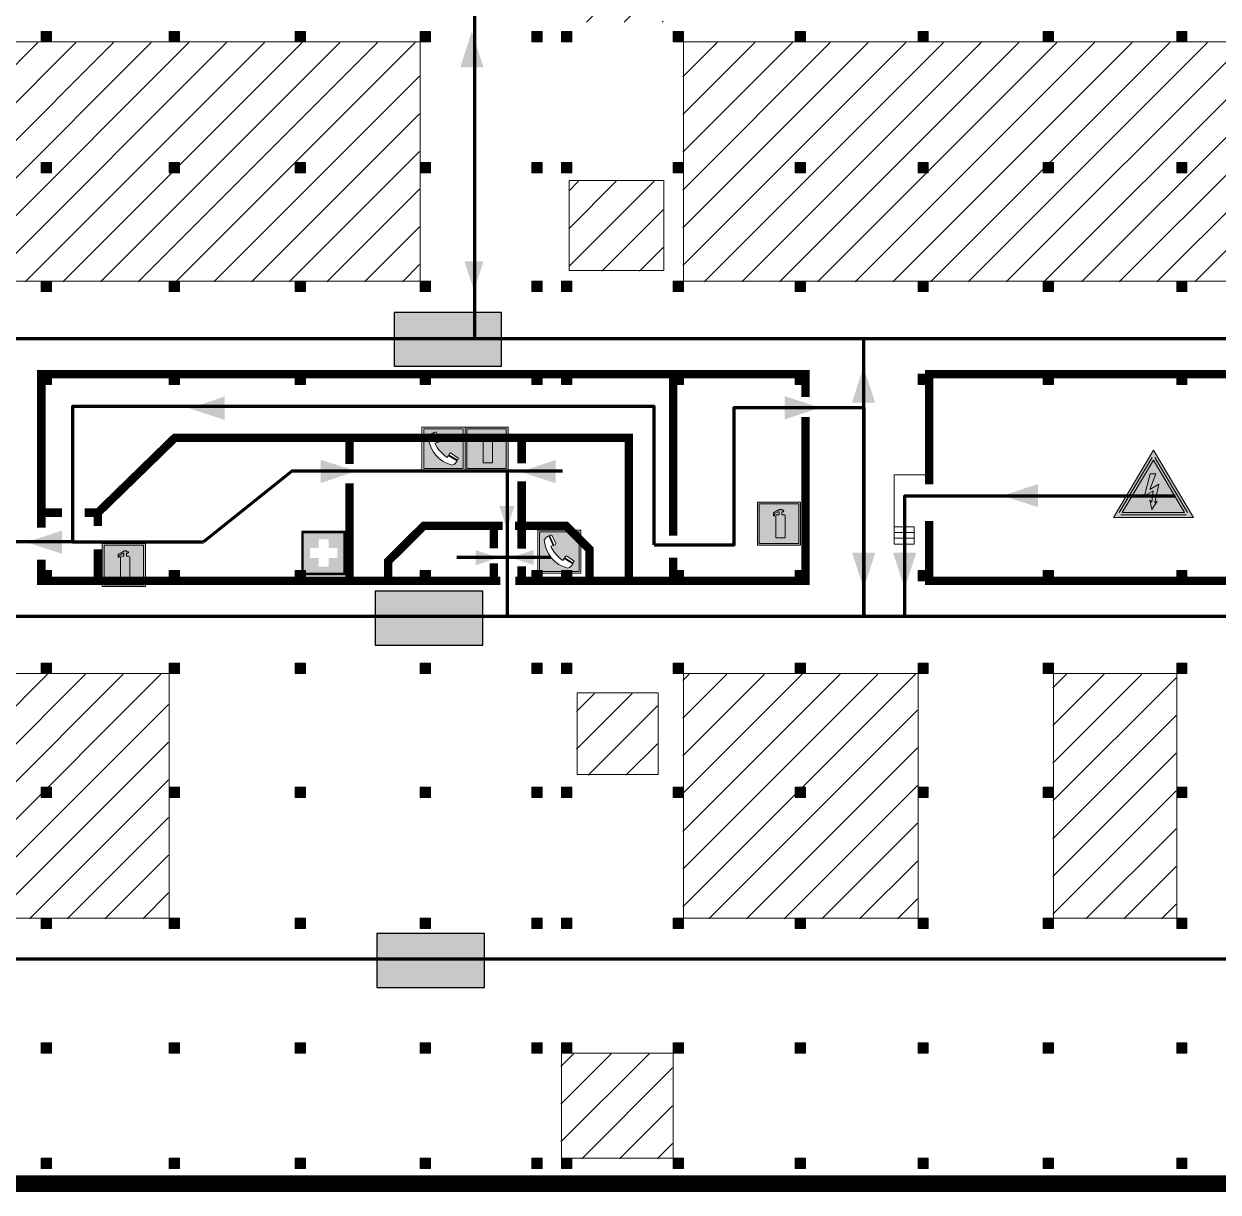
# Model space of a CAD drawing. Header units: millimetres. Extents: x 13810 to 67229, y 12374 to 21950.
# Drawn here: x 28800.6 to 28942.7, y 15068.2 to 15207.2 of the extents above; entities that cross this region are included whole.
import ezdxf

# ---------------------------------------------------------------- set-up
doc = ezdxf.new("R2010")
doc.units = ezdxf.units.MM
doc.layers.add('План_Штампы', color=7, linetype='Continuous')

# ---------------------------------------------------------------- blocks, each defined once
blk = doc.blocks.new('A$C18900ED3')
h = blk.add_hatch(color=126)
h.paths.add_polyline_path([(-0.18, -0.18), (-7.02, -0.18), (-7.02, -7.02), (-0.18, -7.02)])
h.paths.add_polyline_path([(-5.89, -4.46), (-5.89, -2.77), (-4.46, -2.77), (-4.46, -1.31), (-2.77, -1.31), (-2.77, -2.77), (-1.33, -2.77), (-1.33, -4.46), (-2.77, -4.46), (-2.77, -5.89), (-4.46, -5.89), (-4.46, -4.46)], flags=16)
at = {"color": 126}
for p, q in [((-7.2, 0), (-7.2, -7.2)), ((0, 0), (-7.2, 0)), ((0, -7.2), (0, 0)), ((-7.02, -7.02), (-7.02, -0.18)), ((-7.02, -0.18), (-0.18, -0.18)), ((-0.18, -0.18), (-0.18, -7.02)), ((-7.2, -7.2), (0, -7.2)), ((-0.18, -7.02), (-7.02, -7.02))]:
    blk.add_line(p, q, dxfattribs=at)
blk = doc.blocks.new('A$C32E8229D')
at = {"true_color": 0xffffff}
blk.add_hatch(color=7, dxfattribs=at).paths.add_polyline_path([(0, 0), (0, -8), (16, -8), (16, 0)])
h = blk.add_hatch(color=126)
h.paths.add_polyline_path([(0.2, -0.2), (15.8, -0.2), (15.8, -7.8), (0.2, -7.8)])
h.paths.add_polyline_path([(13.49, -2.05), (12.08, -2.05), (11.37, -2.63, 0.162397), (11.29, -2.84), (11.29, -3.63), (10.35, -3.63), (10.35, -4.05), (11.68, -4.05), (11.68, -3.48), (12.26, -4.28), (11.29, -5.1), (11.29, -6.78), (11.85, -6.78), (11.85, -5.44), (12.8, -4.64), (12.8, -5.94), (14.46, -5.94), (14.46, -5.39), (13.45, -5.39), (13.45, -3.97), (12.46, -2.59), (13.15, -2.59), (13.69, -3.34), (14.18, -3)], flags=16)
h.paths.add_polyline_path([(10.74, -1.82, 1), (11.8, -1.82, 1)], flags=16)
h.paths.add_polyline_path([(9.39, -3.59), (5.99, -3.59), (6.56, -3.03), (5.91, -3.03), (5.1, -3.83), (5.91, -4.64), (6.56, -4.64), (5.99, -4.09), (9.39, -4.09)], flags=16)
h.paths.add_polyline_path([(4.29, -1.08), (1.72, -1.08), (1.72, -6.6), (4.29, -6.6)], flags=16)
at = {"color": 126}
blk.add_lwpolyline([(16, -8), (0, -8), (0, 0), (16, 0)], close=True, dxfattribs=at)
blk = doc.blocks.new('A$C456E1F9C')
at = {"lineweight": 5}
h = blk.add_hatch(color=242, dxfattribs=at)
h.paths.add_polyline_path([(0.51, -1.47), (0.51, -13.26), (12.29, -13.26), (12.29, -1.47)])
h.paths.add_polyline_path([(5.42, -4.95, -0.254479), (4.78, -5.4), (3.52, -2.53, -0.209735), (4.23, -2.4)], flags=16)
h.paths.add_polyline_path([(8.53, -8.6), (10.87, -10.17), (10.54, -10.76), (8.03, -9.13, -0.192251)], flags=16)
h.paths.add_polyline_path([(4.61, -5.49, 0.005518), (3.87, -5.72, 0.128647), (7.49, -10.01, 0.00809), (7.83, -9.33), (10.47, -10.97, -0.16736), (8.99, -12.25, -0.327862), (1.95, -3.95, -0.166952), (3.36, -2.62)], flags=16)
at = {"color": 242, "lineweight": 5}
for p, q in [((0, -13.77), (0, -0.97)), ((12.8, -0.97), (0, -0.97)), ((4.61, -5.49), (3.36, -2.62)), ((3.52, -2.53), (4.78, -5.4)), ((4.23, -2.4), (5.42, -4.95)), ((12.8, -13.77), (12.8, -0.97)), ((7.83, -9.33), (10.47, -10.97)), ((8.03, -9.13), (10.54, -10.76)), ((10.81, -10.12), (8.53, -8.6)), ((10.54, -10.76), (10.8, -10.3)), ((10.8, -10.3), (10.81, -10.12)), ((0, -13.77), (12.8, -13.77))]:
    blk.add_line(p, q, dxfattribs=at)
blk.add_lwpolyline([(0.51, -1.47), (12.29, -1.47), (12.29, -13.26), (0.51, -13.26)], close=True, dxfattribs=at)
for centre, radius, start, end in [((4.59, -5.34), 2.99, 114.2845, 152.1974), ((4.02, -3.27), 0.891, 76.3284, 123.7092), ((11.12, -3.31), 9.19, 183.9915, 256.6009), ((14.98, -39.1), 35.17, 107.1487, 108.4135), ((13.86, -0.94), 11.08, 205.5536, 234.8762), ((4.68, -4.59), 0.824, 276.9621, 334.0723), ((-13.31, 0.8), 23.44, 332.5487, 334.4027), ((8.94, -9.5), 0.989, 114.4092, 157.9388), ((7.87, -9.46), 3, 291.9291, 329.9329)]:
    blk.add_arc(centre, radius, start, end, dxfattribs=at)
blk = doc.blocks.new('A$C3AD82952')
at = {"true_color": 0xf5f5ff}
h = blk.add_hatch(color=7, dxfattribs=at)
h.dxf.hatch_style = 1
h.paths.add_polyline_path([(8.21, 8.73, 0.414214), (7.89, 9.05), (7.22, 9.05), (7.22, 9.92), (7.59, 9.92, 1), (7.57, 10.36), (7.22, 10.36), (7.22, 10.6), (6.43, 10.6), (6.43, 10.36), (6.01, 10.36), (4.74, 9.59), (4.74, 8.69), (4.98, 8.73), (4.98, 9.26), (6.12, 9.91), (6.43, 9.91), (6.43, 9.05), (5.76, 9.05, 0.414214), (5.44, 8.73), (5.44, 2.2), (8.21, 2.2)], flags=0)
h.paths.add_polyline_path([(12.8, 12.8), (0, 12.8), (0, 0), (12.8, 0)])
h.paths.add_polyline_path([(0.51, 12.29), (12.29, 12.29), (12.29, 0.51), (0.51, 0.51)], flags=16)
h.paths.add_polyline_path([(4.74, 9.59), (6.01, 10.36), (6.43, 10.36), (6.43, 10.6), (7.22, 10.6), (7.22, 10.36), (7.59, 10.36, -0.94586), (7.59, 9.92), (7.22, 9.92), (7.22, 9.05), (7.89, 9.05, -0.414214), (8.21, 8.73), (8.21, 2.2), (5.44, 2.2), (5.44, 8.73, -0.414214), (5.76, 9.05), (6.43, 9.05), (6.43, 9.91), (6.12, 9.91), (4.98, 9.26), (4.98, 8.73), (4.74, 8.69)], flags=0)
h = blk.add_hatch(color=242)
h.dxf.hatch_style = 1
h.paths.add_polyline_path([(12.29, 12.29), (0.51, 12.29), (0.51, 0.51), (12.29, 0.51)])
h.paths.add_polyline_path([(4.74, 8.69), (4.74, 9.59), (6.01, 10.36), (6.43, 10.36), (6.43, 10.6), (7.22, 10.6), (7.22, 10.36), (7.59, 10.36, -0.94586), (7.59, 9.92), (7.22, 9.92), (7.22, 9.05), (7.89, 9.05, -0.414214), (8.21, 8.73), (8.21, 2.2), (5.44, 2.2), (5.44, 8.73, -0.414214), (5.76, 9.05), (6.43, 9.05), (6.43, 9.91), (6.12, 9.91), (4.98, 9.26), (4.98, 8.73)], flags=16)
h = blk.add_hatch(color=7, dxfattribs=at)
h.dxf.hatch_style = 1
h.paths.add_polyline_path([(8.21, 8.73, 0.414214), (7.89, 9.05), (7.22, 9.05), (7.22, 9.92), (7.59, 9.92, 1), (7.57, 10.36), (7.22, 10.36), (7.22, 10.6), (6.43, 10.6), (6.43, 10.36), (6.01, 10.36), (4.74, 9.59), (4.74, 8.69), (4.98, 8.73), (4.98, 9.26), (6.12, 9.91), (6.43, 9.91), (6.43, 9.05), (5.76, 9.05, 0.414214), (5.44, 8.73), (5.44, 2.2), (8.21, 2.2)])
at = {"color": 242, "lineweight": 5}
for p, q in [((0, 0), (0, 12.8)), ((0, 12.8), (12.8, 12.8)), ((12.8, 0), (12.8, 12.8)), ((6.01, 10.36), (4.74, 9.59)), ((4.74, 9.59), (4.74, 8.69)), ((4.74, 8.69), (4.98, 8.73)), ((4.98, 9.26), (6.12, 9.91)), ((4.98, 8.73), (4.98, 9.26)), ((5.44, 2.2), (5.44, 8.73)), ((5.76, 9.05), (6.43, 9.05)), ((6.01, 10.36), (6.43, 10.36)), ((6.12, 9.91), (6.43, 9.91)), ((7.22, 10.6), (6.43, 10.6)), ((6.43, 10.6), (6.43, 10.36)), ((6.43, 9.91), (6.43, 9.05)), ((7.22, 10.36), (7.22, 10.6)), ((7.59, 10.36), (7.22, 10.36)), ((7.22, 9.05), (7.22, 9.92)), ((7.59, 9.92), (7.22, 9.92)), ((7.89, 9.05), (7.22, 9.05)), ((8.21, 2.2), (8.21, 8.73)), ((0, 0), (12.8, 0)), ((5.44, 2.2), (8.21, 2.2))]:
    blk.add_line(p, q, dxfattribs=at)
blk.add_lwpolyline([(0.51, 12.29), (12.29, 12.29), (12.29, 0.51), (0.51, 0.51)], close=True, dxfattribs=at)
for centre, radius, start, end in [((5.76, 8.73), 0.32, 90, 180), ((7.58, 10.14), 0.223, 273.1875, 86.8125), ((7.89, 8.73), 0.32, 0, 90)]:
    blk.add_arc(centre, radius, start, end, dxfattribs=at)
blk = doc.blocks.new('A$C3E6D3DDE')
at = {"lineweight": 5}
h = blk.add_hatch(color=40, dxfattribs=at)
h.paths.add_polyline_path([(24.1, 1.45), (16.46, -11.35), (31.74, -11.35)])
h.paths.add_polyline_path([(24.09, -0.46), (30.03, -10.41), (18.14, -10.41)], flags=16)
h.paths.add_polyline_path([(24.54, -3.08), (23.41, -6.02), (25.13, -5.01), (24.33, -8.5), (24.82, -8.27), (23.79, -9.86), (23.4, -8.04), (23.8, -8.43), (24.04, -6.29), (22.39, -7.25), (23.44, -3.08)], flags=0)
h = blk.add_hatch(color=256, dxfattribs=at)
h.paths.add_polyline_path([(24.37, 0.03, 0.567511), (23.82, 0.03), (17.59, -10.4, 0.582454), (17.86, -10.88), (30.32, -10.88, 0.582149), (30.6, -10.4)])
h.paths.add_polyline_path([(24.09, -0.46), (18.14, -10.41), (30.03, -10.41)], flags=16)
h.paths.add_polyline_path([(24.54, -3.08), (23.41, -6.02), (25.13, -5.01), (24.33, -8.5), (24.82, -8.27), (23.79, -9.86), (23.4, -8.04), (23.8, -8.43), (24.04, -6.29), (22.39, -7.25), (23.44, -3.08)], flags=0)
h = blk.add_hatch(color=40, dxfattribs=at)
h.paths.add_polyline_path([(24.09, -0.46), (18.14, -10.41), (30.03, -10.41)])
h.paths.add_polyline_path([(24.82, -8.27), (23.79, -9.86), (23.4, -8.04), (23.8, -8.43), (24.04, -6.29), (22.39, -7.25), (23.44, -3.08), (24.54, -3.08), (23.41, -6.02), (25.13, -5.01), (24.33, -8.5)], flags=16)
at = {"color": 40, "lineweight": 5}
for p, q in [((16.46, -11.35), (24.1, 1.45)), ((24.1, 1.45), (31.74, -11.35))]:
    blk.add_line(p, q, dxfattribs=at)
at = {"lineweight": 5}
for p, q in [((17.59, -10.4), (23.82, 0.03)), ((24.37, 0.03), (30.6, -10.4)), ((18.14, -10.41), (24.09, -0.46)), ((24.09, -0.46), (30.03, -10.41)), ((23.44, -3.08), (22.39, -7.25)), ((23.41, -6.02), (24.54, -3.08)), ((24.54, -3.08), (23.44, -3.08)), ((22.39, -7.25), (24.04, -6.29)), ((25.13, -5.01), (23.41, -6.02)), ((24.04, -6.29), (23.8, -8.43)), ((24.33, -8.5), (25.13, -5.01)), ((23.8, -8.43), (23.4, -8.04)), ((23.4, -8.04), (23.79, -9.86)), ((23.79, -9.86), (24.82, -8.27)), ((24.82, -8.27), (24.33, -8.5)), ((17.86, -10.88), (30.32, -10.88)), ((18.14, -10.41), (30.03, -10.41))]:
    blk.add_line(p, q, dxfattribs=at)
at = {"color": 50, "lineweight": 5}
blk.add_line((31.74, -11.35), (16.46, -11.35), dxfattribs=at)

msp = doc.modelspace()

# ---------------------------------------------------------------- hatches: boundary and pattern name
at = {"lineweight": 0}
h = msp.add_hatch(dxfattribs=at)
h.set_pattern_fill('ANSI31', color=256, angle=180)
h.set_pattern_definition([(225, (46256.7912, 21946.0448), (2.24506403, -2.24506403), [])])
h.paths.add_polyline_path([(29030.82, 15124.14), (29040.66, 15124.14), (29040.66, 15134.09), (29030.82, 15134.09)])
h.paths.add_polyline_path([(28953.71, 15100.7), (28967.31, 15100.7), (28967.31, 15129.8), (28953.71, 15129.8)])
h.paths.add_polyline_path([(28923.06, 15100.7), (28937.72, 15100.7), (28937.72, 15129.8), (28923.06, 15129.8)])
h.paths.add_polyline_path([(28879.03, 15100.7), (28906.93, 15100.7), (28906.93, 15129.8), (28879.03, 15129.8)])
h.paths.add_polyline_path([(28866.35, 15117.8), (28876, 15117.8), (28876, 15127.51), (28866.35, 15127.51)])
h.paths.add_polyline_path([(28864.52, 15072.13), (28877.81, 15072.13), (28877.81, 15084.62), (28864.52, 15084.62)])
h.paths.add_polyline_path([(28744.69, 15100.7), (28817.82, 15100.7), (28817.82, 15129.8), (28744.69, 15129.8)])
h.paths.add_polyline_path([(28594.26, 15100.7), (28713.12, 15100.7), (28713.12, 15129.8), (28594.26, 15129.8)])
h.paths.add_polyline_path([(28624.82, 15176.5), (28713.12, 15176.5), (28713.12, 15204.98), (28624.82, 15204.98)])
h.paths.add_polyline_path([(28759.24, 15176.5), (28847.7, 15176.5), (28847.7, 15204.98), (28759.24, 15204.98)])
h.paths.add_polyline_path([(28865.44, 15177.79), (28876.69, 15177.79), (28876.69, 15188.49), (28865.44, 15188.49)])
h.paths.add_polyline_path([(28865.44, 15207.4), (28876.69, 15207.4), (28876.69, 15218.1), (28865.44, 15218.1)])
h.paths.add_polyline_path([(28879.03, 15176.5), (29027.02, 15176.5), (29027.02, 15204.98), (28879.03, 15204.98)])
h = msp.add_hatch(color=256, dxfattribs=at)
h.dxf.hatch_style = 1
h.paths.add_polyline_path([(28802.68, 15206.29), (28802.68, 15205.06), (28803.9, 15205.06), (28803.9, 15206.29)])
h = msp.add_hatch(color=256, dxfattribs=at)
h.dxf.hatch_style = 1
h.paths.add_polyline_path([(28817.89, 15206.29), (28817.89, 15205.06), (28819.11, 15205.06), (28819.11, 15206.29)])
h = msp.add_hatch(color=256, dxfattribs=at)
h.dxf.hatch_style = 1
h.paths.add_polyline_path([(28832.89, 15206.29), (28832.89, 15205.06), (28834.11, 15205.06), (28834.11, 15206.29)])
h = msp.add_hatch(color=256, dxfattribs=at)
h.dxf.hatch_style = 1
h.paths.add_polyline_path([(28847.77, 15206.29), (28847.77, 15205.06), (28848.99, 15205.06), (28848.99, 15206.29)])
h = msp.add_hatch(color=256, dxfattribs=at)
h.dxf.hatch_style = 1
h.paths.add_polyline_path([(28861.07, 15206.29), (28861.07, 15205.06), (28862.29, 15205.06), (28862.29, 15206.29)])
h = msp.add_hatch(color=256, dxfattribs=at)
h.dxf.hatch_style = 1
h.paths.add_polyline_path([(28864.59, 15206.29), (28864.59, 15205.06), (28865.81, 15205.06), (28865.81, 15206.29)])
h = msp.add_hatch(color=256, dxfattribs=at)
h.dxf.hatch_style = 1
h.paths.add_polyline_path([(28877.88, 15206.29), (28877.88, 15205.06), (28879.1, 15205.06), (28879.1, 15206.29)])
h = msp.add_hatch(color=256, dxfattribs=at)
h.dxf.hatch_style = 1
h.paths.add_polyline_path([(28892.4, 15206.29), (28892.4, 15205.06), (28893.62, 15205.06), (28893.62, 15206.29)])
h = msp.add_hatch(color=256, dxfattribs=at)
h.dxf.hatch_style = 1
h.paths.add_polyline_path([(28907.01, 15206.29), (28907.01, 15205.06), (28908.23, 15205.06), (28908.23, 15206.29)])
h = msp.add_hatch(color=256, dxfattribs=at)
h.dxf.hatch_style = 1
h.paths.add_polyline_path([(28921.91, 15206.29), (28921.91, 15205.06), (28923.14, 15205.06), (28923.14, 15206.29)])
h = msp.add_hatch(color=256, dxfattribs=at)
h.dxf.hatch_style = 1
h.paths.add_polyline_path([(28937.79, 15206.29), (28937.79, 15205.06), (28939.01, 15205.06), (28939.01, 15206.29)])
h = msp.add_hatch(color=256, dxfattribs=at)
h.dxf.hatch_style = 1
h.paths.add_polyline_path([(28802.68, 15190.71), (28802.68, 15189.48), (28803.9, 15189.48), (28803.9, 15190.71)])
h = msp.add_hatch(color=256, dxfattribs=at)
h.dxf.hatch_style = 1
h.paths.add_polyline_path([(28817.89, 15190.71), (28817.89, 15189.48), (28819.11, 15189.48), (28819.11, 15190.71)])
h = msp.add_hatch(color=256, dxfattribs=at)
h.dxf.hatch_style = 1
h.paths.add_polyline_path([(28832.89, 15190.71), (28832.89, 15189.48), (28834.11, 15189.48), (28834.11, 15190.71)])
h = msp.add_hatch(color=256, dxfattribs=at)
h.dxf.hatch_style = 1
h.paths.add_polyline_path([(28847.77, 15190.71), (28847.77, 15189.48), (28848.99, 15189.48), (28848.99, 15190.71)])
h = msp.add_hatch(color=256, dxfattribs=at)
h.dxf.hatch_style = 1
h.paths.add_polyline_path([(28861.07, 15190.71), (28861.07, 15189.48), (28862.29, 15189.48), (28862.29, 15190.71)])
h = msp.add_hatch(color=256, dxfattribs=at)
h.dxf.hatch_style = 1
h.paths.add_polyline_path([(28864.59, 15190.71), (28864.59, 15189.48), (28865.81, 15189.48), (28865.81, 15190.71)])
h = msp.add_hatch(color=256, dxfattribs=at)
h.dxf.hatch_style = 1
h.paths.add_polyline_path([(28877.88, 15190.71), (28877.88, 15189.48), (28879.1, 15189.48), (28879.1, 15190.71)])
h = msp.add_hatch(color=256, dxfattribs=at)
h.dxf.hatch_style = 1
h.paths.add_polyline_path([(28892.4, 15190.71), (28892.4, 15189.48), (28893.62, 15189.48), (28893.62, 15190.71)])
h = msp.add_hatch(color=256, dxfattribs=at)
h.dxf.hatch_style = 1
h.paths.add_polyline_path([(28907.01, 15190.71), (28907.01, 15189.48), (28908.23, 15189.48), (28908.23, 15190.71)])
h = msp.add_hatch(color=256, dxfattribs=at)
h.dxf.hatch_style = 1
h.paths.add_polyline_path([(28921.91, 15190.71), (28921.91, 15189.48), (28923.14, 15189.48), (28923.14, 15190.71)])
h = msp.add_hatch(color=256, dxfattribs=at)
h.dxf.hatch_style = 1
h.paths.add_polyline_path([(28937.79, 15190.71), (28937.79, 15189.48), (28939.01, 15189.48), (28939.01, 15190.71)])
h = msp.add_hatch(color=256, dxfattribs=at)
h.dxf.hatch_style = 1
h.paths.add_polyline_path([(28802.68, 15176.58), (28802.68, 15175.35), (28803.9, 15175.35), (28803.9, 15176.58)])
h = msp.add_hatch(color=256, dxfattribs=at)
h.dxf.hatch_style = 1
h.paths.add_polyline_path([(28817.89, 15176.58), (28817.89, 15175.35), (28819.11, 15175.35), (28819.11, 15176.58)])
h = msp.add_hatch(color=256, dxfattribs=at)
h.dxf.hatch_style = 1
h.paths.add_polyline_path([(28832.89, 15176.58), (28832.89, 15175.35), (28834.11, 15175.35), (28834.11, 15176.58)])
h = msp.add_hatch(color=256, dxfattribs=at)
h.dxf.hatch_style = 1
h.paths.add_polyline_path([(28847.77, 15176.58), (28847.77, 15175.35), (28848.99, 15175.35), (28848.99, 15176.58)])
h = msp.add_hatch(color=256, dxfattribs=at)
h.dxf.hatch_style = 1
h.paths.add_polyline_path([(28861.07, 15176.58), (28861.07, 15175.35), (28862.29, 15175.35), (28862.29, 15176.58)])
h = msp.add_hatch(color=256, dxfattribs=at)
h.dxf.hatch_style = 1
h.paths.add_polyline_path([(28864.59, 15176.58), (28864.59, 15175.35), (28865.81, 15175.35), (28865.81, 15176.58)])
h = msp.add_hatch(color=256, dxfattribs=at)
h.dxf.hatch_style = 1
h.paths.add_polyline_path([(28877.88, 15176.58), (28877.88, 15175.35), (28879.1, 15175.35), (28879.1, 15176.58)])
h = msp.add_hatch(color=256, dxfattribs=at)
h.dxf.hatch_style = 1
h.paths.add_polyline_path([(28892.4, 15176.58), (28892.4, 15175.35), (28893.62, 15175.35), (28893.62, 15176.58)])
h = msp.add_hatch(color=256, dxfattribs=at)
h.dxf.hatch_style = 1
h.paths.add_polyline_path([(28907.01, 15176.58), (28907.01, 15175.35), (28908.23, 15175.35), (28908.23, 15176.58)])
h = msp.add_hatch(color=256, dxfattribs=at)
h.dxf.hatch_style = 1
h.paths.add_polyline_path([(28921.91, 15176.58), (28921.91, 15175.35), (28923.14, 15175.35), (28923.14, 15176.58)])
h = msp.add_hatch(color=256, dxfattribs=at)
h.dxf.hatch_style = 1
h.paths.add_polyline_path([(28937.79, 15176.58), (28937.79, 15175.35), (28939.01, 15175.35), (28939.01, 15176.58)])
h = msp.add_hatch(color=256, dxfattribs=at)
h.dxf.hatch_style = 1
h.paths.add_polyline_path([(28802.68, 15165.51), (28802.68, 15164.28), (28803.9, 15164.28), (28803.9, 15165.51)])
h = msp.add_hatch(color=256, dxfattribs=at)
h.dxf.hatch_style = 1
h.paths.add_polyline_path([(28817.89, 15165.51), (28817.89, 15164.28), (28819.11, 15164.28), (28819.11, 15165.51)])
h = msp.add_hatch(color=256, dxfattribs=at)
h.dxf.hatch_style = 1
h.paths.add_polyline_path([(28832.89, 15165.51), (28832.89, 15164.28), (28834.11, 15164.28), (28834.11, 15165.51)])
h = msp.add_hatch(color=256, dxfattribs=at)
h.dxf.hatch_style = 1
h.paths.add_polyline_path([(28847.77, 15165.51), (28847.77, 15164.28), (28848.99, 15164.28), (28848.99, 15165.51)])
h = msp.add_hatch(color=256, dxfattribs=at)
h.dxf.hatch_style = 1
h.paths.add_polyline_path([(28861.07, 15165.51), (28861.07, 15164.28), (28862.29, 15164.28), (28862.29, 15165.51)])
h = msp.add_hatch(color=256, dxfattribs=at)
h.dxf.hatch_style = 1
h.paths.add_polyline_path([(28864.59, 15165.51), (28864.59, 15164.28), (28865.81, 15164.28), (28865.81, 15165.51)])
h = msp.add_hatch(color=256, dxfattribs=at)
h.dxf.hatch_style = 1
h.paths.add_polyline_path([(28877.88, 15165.51), (28877.88, 15164.28), (28879.1, 15164.28), (28879.1, 15165.51)])
h = msp.add_hatch(color=256, dxfattribs=at)
h.dxf.hatch_style = 1
h.paths.add_polyline_path([(28892.4, 15165.51), (28892.4, 15164.28), (28893.62, 15164.28), (28893.62, 15165.51)])
h = msp.add_hatch(color=256, dxfattribs=at)
h.dxf.hatch_style = 1
h.paths.add_polyline_path([(28907.01, 15165.51), (28907.01, 15164.28), (28908.23, 15164.28), (28908.23, 15165.51)])
h = msp.add_hatch(color=256, dxfattribs=at)
h.dxf.hatch_style = 1
h.paths.add_polyline_path([(28921.91, 15165.51), (28921.91, 15164.28), (28923.14, 15164.28), (28923.14, 15165.51)])
h = msp.add_hatch(color=256, dxfattribs=at)
h.dxf.hatch_style = 1
h.paths.add_polyline_path([(28937.79, 15165.51), (28937.79, 15164.28), (28939.01, 15164.28), (28939.01, 15165.51)])
h = msp.add_hatch(color=256, dxfattribs=at)
h.dxf.hatch_style = 1
h.paths.add_polyline_path([(28802.68, 15142.15), (28802.68, 15140.91), (28803.9, 15140.91), (28803.9, 15142.15)])
h = msp.add_hatch(color=256, dxfattribs=at)
h.dxf.hatch_style = 1
h.paths.add_polyline_path([(28817.89, 15142.15), (28817.89, 15140.91), (28819.11, 15140.91), (28819.11, 15142.15)])
h = msp.add_hatch(color=256, dxfattribs=at)
h.dxf.hatch_style = 1
h.paths.add_polyline_path([(28832.89, 15142.15), (28832.89, 15140.91), (28834.11, 15140.91), (28834.11, 15142.15)])
h = msp.add_hatch(color=256, dxfattribs=at)
h.dxf.hatch_style = 1
h.paths.add_polyline_path([(28847.77, 15142.15), (28847.77, 15140.91), (28848.99, 15140.91), (28848.99, 15142.15)])
h = msp.add_hatch(color=256, dxfattribs=at)
h.dxf.hatch_style = 1
h.paths.add_polyline_path([(28861.07, 15142.15), (28861.07, 15140.91), (28862.29, 15140.91), (28862.29, 15142.15)])
h = msp.add_hatch(color=256, dxfattribs=at)
h.dxf.hatch_style = 1
h.paths.add_polyline_path([(28864.59, 15142.15), (28864.59, 15140.91), (28865.81, 15140.91), (28865.81, 15142.15)])
h = msp.add_hatch(color=256, dxfattribs=at)
h.dxf.hatch_style = 1
h.paths.add_polyline_path([(28877.88, 15142.15), (28877.88, 15140.91), (28879.1, 15140.91), (28879.1, 15142.15)])
h = msp.add_hatch(color=256, dxfattribs=at)
h.dxf.hatch_style = 1
h.paths.add_polyline_path([(28892.4, 15142.15), (28892.4, 15140.91), (28893.62, 15140.91), (28893.62, 15142.15)])
h = msp.add_hatch(color=256, dxfattribs=at)
h.dxf.hatch_style = 1
h.paths.add_polyline_path([(28907.01, 15142.15), (28907.01, 15140.91), (28908.23, 15140.91), (28908.23, 15142.15)])
h = msp.add_hatch(color=256, dxfattribs=at)
h.dxf.hatch_style = 1
h.paths.add_polyline_path([(28921.91, 15142.15), (28921.91, 15140.91), (28923.14, 15140.91), (28923.14, 15142.15)])
h = msp.add_hatch(color=256, dxfattribs=at)
h.dxf.hatch_style = 1
h.paths.add_polyline_path([(28937.79, 15142.15), (28937.79, 15140.91), (28939.01, 15140.91), (28939.01, 15142.15)])
h = msp.add_hatch(color=256, dxfattribs=at)
h.dxf.hatch_style = 1
h.paths.add_polyline_path([(28802.68, 15131.11), (28802.68, 15129.88), (28803.9, 15129.88), (28803.9, 15131.11)])
h = msp.add_hatch(color=256, dxfattribs=at)
h.dxf.hatch_style = 1
h.paths.add_polyline_path([(28817.89, 15131.11), (28817.89, 15129.88), (28819.11, 15129.88), (28819.11, 15131.11)])
h = msp.add_hatch(color=256, dxfattribs=at)
h.dxf.hatch_style = 1
h.paths.add_polyline_path([(28832.89, 15131.11), (28832.89, 15129.88), (28834.11, 15129.88), (28834.11, 15131.11)])
h = msp.add_hatch(color=256, dxfattribs=at)
h.dxf.hatch_style = 1
h.paths.add_polyline_path([(28847.77, 15131.11), (28847.77, 15129.88), (28848.99, 15129.88), (28848.99, 15131.11)])
h = msp.add_hatch(color=256, dxfattribs=at)
h.dxf.hatch_style = 1
h.paths.add_polyline_path([(28861.07, 15131.11), (28861.07, 15129.88), (28862.29, 15129.88), (28862.29, 15131.11)])
h = msp.add_hatch(color=256, dxfattribs=at)
h.dxf.hatch_style = 1
h.paths.add_polyline_path([(28864.59, 15131.11), (28864.59, 15129.88), (28865.81, 15129.88), (28865.81, 15131.11)])
h = msp.add_hatch(color=256, dxfattribs=at)
h.dxf.hatch_style = 1
h.paths.add_polyline_path([(28877.88, 15131.11), (28877.88, 15129.88), (28879.1, 15129.88), (28879.1, 15131.11)])
h = msp.add_hatch(color=256, dxfattribs=at)
h.dxf.hatch_style = 1
h.paths.add_polyline_path([(28892.4, 15131.11), (28892.4, 15129.88), (28893.62, 15129.88), (28893.62, 15131.11)])
h = msp.add_hatch(color=256, dxfattribs=at)
h.dxf.hatch_style = 1
h.paths.add_polyline_path([(28907.01, 15131.11), (28907.01, 15129.88), (28908.23, 15129.88), (28908.23, 15131.11)])
h = msp.add_hatch(color=256, dxfattribs=at)
h.dxf.hatch_style = 1
h.paths.add_polyline_path([(28921.91, 15131.11), (28921.91, 15129.88), (28923.14, 15129.88), (28923.14, 15131.11)])
h = msp.add_hatch(color=256, dxfattribs=at)
h.dxf.hatch_style = 1
h.paths.add_polyline_path([(28937.79, 15131.11), (28937.79, 15129.88), (28939.01, 15129.88), (28939.01, 15131.11)])
h = msp.add_hatch(color=256, dxfattribs=at)
h.dxf.hatch_style = 1
h.paths.add_polyline_path([(28802.68, 15116.36), (28802.68, 15115.13), (28803.9, 15115.13), (28803.9, 15116.36)])
h = msp.add_hatch(color=256, dxfattribs=at)
h.dxf.hatch_style = 1
h.paths.add_polyline_path([(28817.89, 15116.36), (28817.89, 15115.13), (28819.11, 15115.13), (28819.11, 15116.36)])
h = msp.add_hatch(color=256, dxfattribs=at)
h.dxf.hatch_style = 1
h.paths.add_polyline_path([(28832.89, 15116.36), (28832.89, 15115.13), (28834.11, 15115.13), (28834.11, 15116.36)])
h = msp.add_hatch(color=256, dxfattribs=at)
h.dxf.hatch_style = 1
h.paths.add_polyline_path([(28847.77, 15116.36), (28847.77, 15115.13), (28848.99, 15115.13), (28848.99, 15116.36)])
h = msp.add_hatch(color=256, dxfattribs=at)
h.dxf.hatch_style = 1
h.paths.add_polyline_path([(28861.07, 15116.36), (28861.07, 15115.13), (28862.29, 15115.13), (28862.29, 15116.36)])
h = msp.add_hatch(color=256, dxfattribs=at)
h.dxf.hatch_style = 1
h.paths.add_polyline_path([(28864.59, 15116.36), (28864.59, 15115.13), (28865.81, 15115.13), (28865.81, 15116.36)])
h = msp.add_hatch(color=256, dxfattribs=at)
h.dxf.hatch_style = 1
h.paths.add_polyline_path([(28877.88, 15116.36), (28877.88, 15115.13), (28879.1, 15115.13), (28879.1, 15116.36)])
h = msp.add_hatch(color=256, dxfattribs=at)
h.dxf.hatch_style = 1
h.paths.add_polyline_path([(28892.4, 15116.36), (28892.4, 15115.13), (28893.62, 15115.13), (28893.62, 15116.36)])
h = msp.add_hatch(color=256, dxfattribs=at)
h.dxf.hatch_style = 1
h.paths.add_polyline_path([(28907.01, 15116.36), (28907.01, 15115.13), (28908.23, 15115.13), (28908.23, 15116.36)])
h = msp.add_hatch(color=256, dxfattribs=at)
h.dxf.hatch_style = 1
h.paths.add_polyline_path([(28921.91, 15116.36), (28921.91, 15115.13), (28923.14, 15115.13), (28923.14, 15116.36)])
h = msp.add_hatch(color=256, dxfattribs=at)
h.dxf.hatch_style = 1
h.paths.add_polyline_path([(28937.79, 15116.36), (28937.79, 15115.13), (28939.01, 15115.13), (28939.01, 15116.36)])
h = msp.add_hatch(color=256, dxfattribs=at)
h.dxf.hatch_style = 1
h.paths.add_polyline_path([(28802.68, 15100.78), (28802.68, 15099.55), (28803.9, 15099.55), (28803.9, 15100.78)])
h = msp.add_hatch(color=256, dxfattribs=at)
h.dxf.hatch_style = 1
h.paths.add_polyline_path([(28817.89, 15100.78), (28817.89, 15099.55), (28819.11, 15099.55), (28819.11, 15100.78)])
h = msp.add_hatch(color=256, dxfattribs=at)
h.dxf.hatch_style = 1
h.paths.add_polyline_path([(28832.89, 15100.78), (28832.89, 15099.55), (28834.11, 15099.55), (28834.11, 15100.78)])
h = msp.add_hatch(color=256, dxfattribs=at)
h.dxf.hatch_style = 1
h.paths.add_polyline_path([(28847.77, 15100.78), (28847.77, 15099.55), (28848.99, 15099.55), (28848.99, 15100.78)])
h = msp.add_hatch(color=256, dxfattribs=at)
h.dxf.hatch_style = 1
h.paths.add_polyline_path([(28861.07, 15100.78), (28861.07, 15099.55), (28862.29, 15099.55), (28862.29, 15100.78)])
h = msp.add_hatch(color=256, dxfattribs=at)
h.dxf.hatch_style = 1
h.paths.add_polyline_path([(28864.59, 15100.78), (28864.59, 15099.55), (28865.81, 15099.55), (28865.81, 15100.78)])
h = msp.add_hatch(color=256, dxfattribs=at)
h.dxf.hatch_style = 1
h.paths.add_polyline_path([(28877.88, 15100.78), (28877.88, 15099.55), (28879.1, 15099.55), (28879.1, 15100.78)])
h = msp.add_hatch(color=256, dxfattribs=at)
h.dxf.hatch_style = 1
h.paths.add_polyline_path([(28892.4, 15100.78), (28892.4, 15099.55), (28893.62, 15099.55), (28893.62, 15100.78)])
h = msp.add_hatch(color=256, dxfattribs=at)
h.dxf.hatch_style = 1
h.paths.add_polyline_path([(28907.01, 15100.78), (28907.01, 15099.55), (28908.23, 15099.55), (28908.23, 15100.78)])
h = msp.add_hatch(color=256, dxfattribs=at)
h.dxf.hatch_style = 1
h.paths.add_polyline_path([(28921.91, 15100.78), (28921.91, 15099.55), (28923.14, 15099.55), (28923.14, 15100.78)])
h = msp.add_hatch(color=256, dxfattribs=at)
h.dxf.hatch_style = 1
h.paths.add_polyline_path([(28937.79, 15100.78), (28937.79, 15099.55), (28939.01, 15099.55), (28939.01, 15100.78)])
h = msp.add_hatch(color=256, dxfattribs=at)
h.dxf.hatch_style = 1
h.paths.add_polyline_path([(28802.68, 15085.93), (28802.68, 15084.7), (28803.9, 15084.7), (28803.9, 15085.93)])
h = msp.add_hatch(color=256, dxfattribs=at)
h.dxf.hatch_style = 1
h.paths.add_polyline_path([(28817.89, 15085.93), (28817.89, 15084.7), (28819.11, 15084.7), (28819.11, 15085.93)])
h = msp.add_hatch(color=256, dxfattribs=at)
h.dxf.hatch_style = 1
h.paths.add_polyline_path([(28832.89, 15085.93), (28832.89, 15084.7), (28834.11, 15084.7), (28834.11, 15085.93)])
h = msp.add_hatch(color=256, dxfattribs=at)
h.dxf.hatch_style = 1
h.paths.add_polyline_path([(28847.77, 15085.93), (28847.77, 15084.7), (28848.99, 15084.7), (28848.99, 15085.93)])
h = msp.add_hatch(color=256, dxfattribs=at)
h.dxf.hatch_style = 1
h.paths.add_polyline_path([(28861.07, 15085.93), (28861.07, 15084.7), (28862.29, 15084.7), (28862.29, 15085.93)])
h = msp.add_hatch(color=256, dxfattribs=at)
h.dxf.hatch_style = 1
h.paths.add_polyline_path([(28864.59, 15085.93), (28864.59, 15084.7), (28865.81, 15084.7), (28865.81, 15085.93)])
h = msp.add_hatch(color=256, dxfattribs=at)
h.dxf.hatch_style = 1
h.paths.add_polyline_path([(28877.88, 15085.93), (28877.88, 15084.7), (28879.1, 15084.7), (28879.1, 15085.93)])
h = msp.add_hatch(color=256, dxfattribs=at)
h.dxf.hatch_style = 1
h.paths.add_polyline_path([(28892.4, 15085.93), (28892.4, 15084.7), (28893.62, 15084.7), (28893.62, 15085.93)])
h = msp.add_hatch(color=256, dxfattribs=at)
h.dxf.hatch_style = 1
h.paths.add_polyline_path([(28907.01, 15085.93), (28907.01, 15084.7), (28908.23, 15084.7), (28908.23, 15085.93)])
h = msp.add_hatch(color=256, dxfattribs=at)
h.dxf.hatch_style = 1
h.paths.add_polyline_path([(28921.91, 15085.93), (28921.91, 15084.7), (28923.14, 15084.7), (28923.14, 15085.93)])
h = msp.add_hatch(color=256, dxfattribs=at)
h.dxf.hatch_style = 1
h.paths.add_polyline_path([(28937.79, 15085.93), (28937.79, 15084.7), (28939.01, 15084.7), (28939.01, 15085.93)])
h = msp.add_hatch(color=256, dxfattribs=at)
h.dxf.hatch_style = 1
h.paths.add_polyline_path([(28802.68, 15072.21), (28802.68, 15070.98), (28803.9, 15070.98), (28803.9, 15072.21)])
h = msp.add_hatch(color=256, dxfattribs=at)
h.dxf.hatch_style = 1
h.paths.add_polyline_path([(28817.89, 15072.21), (28817.89, 15070.98), (28819.11, 15070.98), (28819.11, 15072.21)])
h = msp.add_hatch(color=256, dxfattribs=at)
h.dxf.hatch_style = 1
h.paths.add_polyline_path([(28832.89, 15072.21), (28832.89, 15070.98), (28834.11, 15070.98), (28834.11, 15072.21)])
h = msp.add_hatch(color=256, dxfattribs=at)
h.dxf.hatch_style = 1
h.paths.add_polyline_path([(28847.77, 15072.21), (28847.77, 15070.98), (28848.99, 15070.98), (28848.99, 15072.21)])
h = msp.add_hatch(color=256, dxfattribs=at)
h.dxf.hatch_style = 1
h.paths.add_polyline_path([(28861.07, 15072.21), (28861.07, 15070.98), (28862.29, 15070.98), (28862.29, 15072.21)])
h = msp.add_hatch(color=256, dxfattribs=at)
h.dxf.hatch_style = 1
h.paths.add_polyline_path([(28864.59, 15072.21), (28864.59, 15070.98), (28865.81, 15070.98), (28865.81, 15072.21)])
h = msp.add_hatch(color=256, dxfattribs=at)
h.dxf.hatch_style = 1
h.paths.add_polyline_path([(28877.88, 15072.21), (28877.88, 15070.98), (28879.1, 15070.98), (28879.1, 15072.21)])
h = msp.add_hatch(color=256, dxfattribs=at)
h.dxf.hatch_style = 1
h.paths.add_polyline_path([(28892.4, 15072.21), (28892.4, 15070.98), (28893.62, 15070.98), (28893.62, 15072.21)])
h = msp.add_hatch(color=256, dxfattribs=at)
h.dxf.hatch_style = 1
h.paths.add_polyline_path([(28907.01, 15072.21), (28907.01, 15070.98), (28908.23, 15070.98), (28908.23, 15072.21)])
h = msp.add_hatch(color=256, dxfattribs=at)
h.dxf.hatch_style = 1
h.paths.add_polyline_path([(28921.91, 15072.21), (28921.91, 15070.98), (28923.14, 15070.98), (28923.14, 15072.21)])
h = msp.add_hatch(color=256, dxfattribs=at)
h.dxf.hatch_style = 1
h.paths.add_polyline_path([(28937.79, 15072.21), (28937.79, 15070.98), (28939.01, 15070.98), (28939.01, 15072.21)])

# ---------------------------------------------------------------- linework, layer by layer
for points, const_width in [([(28584.4, 15236.87), (28483.43, 15236.87), (28483.43, 15175.92), (28498.18, 15175.92), (28498.18, 15161.18), (28517.21, 15161.18), (28517.21, 15069.17), (29044.26, 15069.17), (29044.26, 15071.28)], 2), ([(28802.68, 15147.26), (28802.68, 15165.51), (28893.62, 15165.51), (28893.62, 15162.81)], 1), ([(28877.88, 15146.31), (28877.88, 15165.51)], 1), ([(28908.33, 15152.41), (28908.33, 15165.51), (29028.31, 15165.51), (29028.31, 15156.72)], 1), ([(28893.62, 15160.43), (28893.62, 15140.91), (28859.1, 15140.91)], 1), ([(28839.35, 15157.96), (28818.58, 15157.96), (28809.42, 15149.04), (28809.42, 15147.47)], 1), ([(28872.61, 15140.91), (28872.61, 15157.96), (28839.35, 15157.96), (28839.35, 15154.85)], 1), ([(28859.84, 15157.96), (28859.84, 15154.91)], 1), ([(28839.35, 15152.53), (28839.35, 15140.91)], 1), ([(28859.84, 15144.75), (28859.84, 15152.75)], 1), ([(28802.68, 15149.04), (28805.15, 15149.04)], 1), ([(28809.42, 15149.04), (28807.84, 15149.04)], 1), ([(28857.6, 15147.46), (28848.19, 15147.46), (28843.96, 15143.27), (28843.96, 15140.91)], 1), ([(28856.54, 15147.46), (28856.54, 15144.8)], 1), ([(28867.93, 15140.91), (28867.93, 15144.67), (28865.13, 15147.46), (28859.04, 15147.46)], 1), ([(28989.85, 15140.91), (28908.33, 15140.91), (28908.33, 15148.05)], 1), ([(28809.42, 15140.91), (28809.42, 15144.66)], 1), ([(28857.32, 15140.91), (28802.68, 15140.91), (28802.68, 15143.44)], 1), ([(28877.88, 15140.91), (28877.88, 15143.68)], 1), ([(28856.54, 15140.91), (28856.54, 15143.02)], 1), ([(28859.84, 15140.91), (28859.84, 15142.64)], 1)]:
    msp.add_lwpolyline(points, dxfattribs=dict(at, const_width=const_width))
at = {"color": 126, "lineweight": 100, "true_color": 0x008754}
for points in [[(29020.8, 15232.13), (29025.2, 15232.13), (29025.2, 15227.77), (29015.91, 15227.77), (29015.91, 15211.26), (29035.32, 15211.26), (29035.32, 15136.67), (28585.35, 15136.67), (28585.35, 15095.91), (28575.06, 15087.78), (28575.06, 15072.08), (28565.17, 15072.08), (28565.17, 15083.14), (28568.9, 15083.14), (28568.9, 15079.24)], [(28854.21, 15211.26), (28854.21, 15169.74)], [(29035.32, 15169.74), (28585.35, 15169.74), (28585.35, 15136.67)], [(28888.88, 15161.56), (28900.55, 15161.56), (28900.55, 15136.67), (28900.55, 15169.74)], [(28875.62, 15145.2), (28875.62, 15161.66), (28806.41, 15161.66), (28806.41, 15146.48), (28806.41, 15145.55), (28821.99, 15145.55)], [(28875.62, 15145.2), (28885.13, 15145.2), (28885.13, 15161.56), (28888.88, 15161.56)], [(28864.71, 15153.96), (28832.49, 15153.96), (28821.99, 15145.55)], [(28858.1, 15153.96), (28858.1, 15136.67)], [(28806.41, 15145.55), (28790.84, 15145.55), (28790.84, 15151.13), (28772.52, 15151.13)], [(28937.6, 15151.02), (28905.38, 15151.02), (28905.38, 15136.67)], [(28863.27, 15143.71), (28852.14, 15143.71)], [(29021.32, 15095.91), (28585.35, 15095.91)]]:
    msp.add_lwpolyline(points, dxfattribs=at)
at = {"lineweight": 0}
for points in [[(28803.9, 15205.06), (28802.68, 15205.06), (28802.68, 15206.29), (28803.9, 15206.29)], [(28819.11, 15205.06), (28817.89, 15205.06), (28817.89, 15206.29), (28819.11, 15206.29)], [(28834.11, 15205.06), (28832.89, 15205.06), (28832.89, 15206.29), (28834.11, 15206.29)], [(28848.99, 15205.06), (28847.77, 15205.06), (28847.77, 15206.29), (28848.99, 15206.29)], [(28862.29, 15205.06), (28861.07, 15205.06), (28861.07, 15206.29), (28862.29, 15206.29)], [(28865.81, 15205.06), (28864.59, 15205.06), (28864.59, 15206.29), (28865.81, 15206.29)], [(28879.1, 15205.06), (28877.88, 15205.06), (28877.88, 15206.29), (28879.1, 15206.29)], [(28893.62, 15205.06), (28892.4, 15205.06), (28892.4, 15206.29), (28893.62, 15206.29)], [(28908.23, 15205.06), (28907.01, 15205.06), (28907.01, 15206.29), (28908.23, 15206.29)], [(28923.14, 15205.06), (28921.91, 15205.06), (28921.91, 15206.29), (28923.14, 15206.29)], [(28939.01, 15205.06), (28937.79, 15205.06), (28937.79, 15206.29), (28939.01, 15206.29)], [(28847.77, 15176.58), (28759.31, 15176.58), (28759.31, 15205.06), (28847.77, 15205.06)], [(29027.09, 15176.58), (28879.1, 15176.58), (28879.1, 15205.06), (29027.09, 15205.06)], [(28803.9, 15189.48), (28802.68, 15189.48), (28802.68, 15190.71), (28803.9, 15190.71)], [(28819.11, 15189.48), (28817.89, 15189.48), (28817.89, 15190.71), (28819.11, 15190.71)], [(28834.11, 15189.48), (28832.89, 15189.48), (28832.89, 15190.71), (28834.11, 15190.71)], [(28848.99, 15189.48), (28847.77, 15189.48), (28847.77, 15190.71), (28848.99, 15190.71)], [(28862.29, 15189.48), (28861.07, 15189.48), (28861.07, 15190.71), (28862.29, 15190.71)], [(28865.81, 15189.48), (28864.59, 15189.48), (28864.59, 15190.71), (28865.81, 15190.71)], [(28879.1, 15189.48), (28877.88, 15189.48), (28877.88, 15190.71), (28879.1, 15190.71)], [(28893.62, 15189.48), (28892.4, 15189.48), (28892.4, 15190.71), (28893.62, 15190.71)], [(28908.23, 15189.48), (28907.01, 15189.48), (28907.01, 15190.71), (28908.23, 15190.71)], [(28923.14, 15189.48), (28921.91, 15189.48), (28921.91, 15190.71), (28923.14, 15190.71)], [(28939.01, 15189.48), (28937.79, 15189.48), (28937.79, 15190.71), (28939.01, 15190.71)], [(28876.76, 15188.57), (28865.51, 15188.57), (28865.51, 15177.87), (28876.76, 15177.87)], [(28803.9, 15175.35), (28802.68, 15175.35), (28802.68, 15176.58), (28803.9, 15176.58)], [(28819.11, 15175.35), (28817.89, 15175.35), (28817.89, 15176.58), (28819.11, 15176.58)], [(28834.11, 15175.35), (28832.89, 15175.35), (28832.89, 15176.58), (28834.11, 15176.58)], [(28848.99, 15175.35), (28847.77, 15175.35), (28847.77, 15176.58), (28848.99, 15176.58)], [(28862.29, 15175.35), (28861.07, 15175.35), (28861.07, 15176.58), (28862.29, 15176.58)], [(28865.81, 15175.35), (28864.59, 15175.35), (28864.59, 15176.58), (28865.81, 15176.58)], [(28879.1, 15175.35), (28877.88, 15175.35), (28877.88, 15176.58), (28879.1, 15176.58)], [(28893.62, 15175.35), (28892.4, 15175.35), (28892.4, 15176.58), (28893.62, 15176.58)], [(28908.23, 15175.35), (28907.01, 15175.35), (28907.01, 15176.58), (28908.23, 15176.58)], [(28923.14, 15175.35), (28921.91, 15175.35), (28921.91, 15176.58), (28923.14, 15176.58)], [(28939.01, 15175.35), (28937.79, 15175.35), (28937.79, 15176.58), (28939.01, 15176.58)], [(28803.9, 15164.28), (28802.68, 15164.28), (28802.68, 15165.51), (28803.9, 15165.51)], [(28819.11, 15164.28), (28817.89, 15164.28), (28817.89, 15165.51), (28819.11, 15165.51)], [(28834.11, 15164.28), (28832.89, 15164.28), (28832.89, 15165.51), (28834.11, 15165.51)], [(28848.99, 15164.28), (28847.77, 15164.28), (28847.77, 15165.51), (28848.99, 15165.51)], [(28862.29, 15164.28), (28861.07, 15164.28), (28861.07, 15165.51), (28862.29, 15165.51)], [(28865.81, 15164.28), (28864.59, 15164.28), (28864.59, 15165.51), (28865.81, 15165.51)], [(28879.1, 15164.28), (28877.88, 15164.28), (28877.88, 15165.51), (28879.1, 15165.51)], [(28893.62, 15164.28), (28892.4, 15164.28), (28892.4, 15165.51), (28893.62, 15165.51)], [(28908.23, 15164.28), (28907.01, 15164.28), (28907.01, 15165.51), (28908.23, 15165.51)], [(28923.14, 15164.28), (28921.91, 15164.28), (28921.91, 15165.51), (28923.14, 15165.51)], [(28939.01, 15164.28), (28937.79, 15164.28), (28937.79, 15165.51), (28939.01, 15165.51)], [(28906.53, 15147.37), (28904.15, 15147.37), (28904.15, 15146.68), (28906.53, 15146.68)], [(28906.53, 15146.68), (28904.15, 15146.68), (28904.15, 15145.99), (28906.53, 15145.99)], [(28906.53, 15145.99), (28904.15, 15145.99), (28904.15, 15145.3), (28906.53, 15145.3)], [(28803.9, 15140.91), (28802.68, 15140.91), (28802.68, 15142.15), (28803.9, 15142.15)], [(28819.11, 15140.91), (28817.89, 15140.91), (28817.89, 15142.15), (28819.11, 15142.15)], [(28834.11, 15140.91), (28832.89, 15140.91), (28832.89, 15142.15), (28834.11, 15142.15)], [(28848.99, 15140.91), (28847.77, 15140.91), (28847.77, 15142.15), (28848.99, 15142.15)], [(28862.29, 15140.91), (28861.07, 15140.91), (28861.07, 15142.15), (28862.29, 15142.15)], [(28865.81, 15140.91), (28864.59, 15140.91), (28864.59, 15142.15), (28865.81, 15142.15)], [(28879.1, 15140.91), (28877.88, 15140.91), (28877.88, 15142.15), (28879.1, 15142.15)], [(28893.62, 15140.91), (28892.4, 15140.91), (28892.4, 15142.15), (28893.62, 15142.15)], [(28908.23, 15140.91), (28907.01, 15140.91), (28907.01, 15142.15), (28908.23, 15142.15)], [(28923.14, 15140.91), (28921.91, 15140.91), (28921.91, 15142.15), (28923.14, 15142.15)], [(28939.01, 15140.91), (28937.79, 15140.91), (28937.79, 15142.15), (28939.01, 15142.15)], [(28803.9, 15129.88), (28802.68, 15129.88), (28802.68, 15131.11), (28803.9, 15131.11)], [(28819.11, 15129.88), (28817.89, 15129.88), (28817.89, 15131.11), (28819.11, 15131.11)], [(28834.11, 15129.88), (28832.89, 15129.88), (28832.89, 15131.11), (28834.11, 15131.11)], [(28848.99, 15129.88), (28847.77, 15129.88), (28847.77, 15131.11), (28848.99, 15131.11)], [(28862.29, 15129.88), (28861.07, 15129.88), (28861.07, 15131.11), (28862.29, 15131.11)], [(28865.81, 15129.88), (28864.59, 15129.88), (28864.59, 15131.11), (28865.81, 15131.11)], [(28879.1, 15129.88), (28877.88, 15129.88), (28877.88, 15131.11), (28879.1, 15131.11)], [(28893.62, 15129.88), (28892.4, 15129.88), (28892.4, 15131.11), (28893.62, 15131.11)], [(28908.23, 15129.88), (28907.01, 15129.88), (28907.01, 15131.11), (28908.23, 15131.11)], [(28923.14, 15129.88), (28921.91, 15129.88), (28921.91, 15131.11), (28923.14, 15131.11)], [(28939.01, 15129.88), (28937.79, 15129.88), (28937.79, 15131.11), (28939.01, 15131.11)], [(28817.89, 15129.88), (28744.76, 15129.88), (28744.76, 15100.78), (28817.89, 15100.78)], [(28907.01, 15100.78), (28879.1, 15100.78), (28879.1, 15129.88), (28907.01, 15129.88)], [(28937.79, 15129.88), (28923.14, 15129.88), (28923.14, 15100.78), (28937.79, 15100.78)], [(28876.08, 15117.88), (28866.43, 15117.88), (28866.43, 15127.59), (28876.08, 15127.59)], [(28803.9, 15115.13), (28802.68, 15115.13), (28802.68, 15116.36), (28803.9, 15116.36)], [(28819.11, 15115.13), (28817.89, 15115.13), (28817.89, 15116.36), (28819.11, 15116.36)], [(28834.11, 15115.13), (28832.89, 15115.13), (28832.89, 15116.36), (28834.11, 15116.36)], [(28848.99, 15115.13), (28847.77, 15115.13), (28847.77, 15116.36), (28848.99, 15116.36)], [(28862.29, 15115.13), (28861.07, 15115.13), (28861.07, 15116.36), (28862.29, 15116.36)], [(28865.81, 15115.13), (28864.59, 15115.13), (28864.59, 15116.36), (28865.81, 15116.36)], [(28879.1, 15115.13), (28877.88, 15115.13), (28877.88, 15116.36), (28879.1, 15116.36)], [(28893.62, 15115.13), (28892.4, 15115.13), (28892.4, 15116.36), (28893.62, 15116.36)], [(28908.23, 15115.13), (28907.01, 15115.13), (28907.01, 15116.36), (28908.23, 15116.36)], [(28923.14, 15115.13), (28921.91, 15115.13), (28921.91, 15116.36), (28923.14, 15116.36)], [(28939.01, 15115.13), (28937.79, 15115.13), (28937.79, 15116.36), (28939.01, 15116.36)], [(28803.9, 15099.55), (28802.68, 15099.55), (28802.68, 15100.78), (28803.9, 15100.78)], [(28819.11, 15099.55), (28817.89, 15099.55), (28817.89, 15100.78), (28819.11, 15100.78)], [(28834.11, 15099.55), (28832.89, 15099.55), (28832.89, 15100.78), (28834.11, 15100.78)], [(28848.99, 15099.55), (28847.77, 15099.55), (28847.77, 15100.78), (28848.99, 15100.78)], [(28862.29, 15099.55), (28861.07, 15099.55), (28861.07, 15100.78), (28862.29, 15100.78)], [(28865.81, 15099.55), (28864.59, 15099.55), (28864.59, 15100.78), (28865.81, 15100.78)], [(28879.1, 15099.55), (28877.88, 15099.55), (28877.88, 15100.78), (28879.1, 15100.78)], [(28893.62, 15099.55), (28892.4, 15099.55), (28892.4, 15100.78), (28893.62, 15100.78)], [(28908.23, 15099.55), (28907.01, 15099.55), (28907.01, 15100.78), (28908.23, 15100.78)], [(28923.14, 15099.55), (28921.91, 15099.55), (28921.91, 15100.78), (28923.14, 15100.78)], [(28939.01, 15099.55), (28937.79, 15099.55), (28937.79, 15100.78), (28939.01, 15100.78)], [(28803.9, 15084.7), (28802.68, 15084.7), (28802.68, 15085.93), (28803.9, 15085.93)], [(28819.11, 15084.7), (28817.89, 15084.7), (28817.89, 15085.93), (28819.11, 15085.93)], [(28834.11, 15084.7), (28832.89, 15084.7), (28832.89, 15085.93), (28834.11, 15085.93)], [(28848.99, 15084.7), (28847.77, 15084.7), (28847.77, 15085.93), (28848.99, 15085.93)], [(28862.29, 15084.7), (28861.07, 15084.7), (28861.07, 15085.93), (28862.29, 15085.93)], [(28865.81, 15084.7), (28864.59, 15084.7), (28864.59, 15085.93), (28865.81, 15085.93)], [(28879.1, 15084.7), (28877.88, 15084.7), (28877.88, 15085.93), (28879.1, 15085.93)], [(28893.62, 15084.7), (28892.4, 15084.7), (28892.4, 15085.93), (28893.62, 15085.93)], [(28908.23, 15084.7), (28907.01, 15084.7), (28907.01, 15085.93), (28908.23, 15085.93)], [(28923.14, 15084.7), (28921.91, 15084.7), (28921.91, 15085.93), (28923.14, 15085.93)], [(28939.01, 15084.7), (28937.79, 15084.7), (28937.79, 15085.93), (28939.01, 15085.93)], [(28877.88, 15072.21), (28864.59, 15072.21), (28864.59, 15084.7), (28877.88, 15084.7)], [(28803.9, 15070.98), (28802.68, 15070.98), (28802.68, 15072.21), (28803.9, 15072.21)], [(28819.11, 15070.98), (28817.89, 15070.98), (28817.89, 15072.21), (28819.11, 15072.21)], [(28834.11, 15070.98), (28832.89, 15070.98), (28832.89, 15072.21), (28834.11, 15072.21)], [(28848.99, 15070.98), (28847.77, 15070.98), (28847.77, 15072.21), (28848.99, 15072.21)], [(28862.29, 15070.98), (28861.07, 15070.98), (28861.07, 15072.21), (28862.29, 15072.21)], [(28865.81, 15070.98), (28864.59, 15070.98), (28864.59, 15072.21), (28865.81, 15072.21)], [(28879.1, 15070.98), (28877.88, 15070.98), (28877.88, 15072.21), (28879.1, 15072.21)], [(28893.62, 15070.98), (28892.4, 15070.98), (28892.4, 15072.21), (28893.62, 15072.21)], [(28908.23, 15070.98), (28907.01, 15070.98), (28907.01, 15072.21), (28908.23, 15072.21)], [(28923.14, 15070.98), (28921.91, 15070.98), (28921.91, 15072.21), (28923.14, 15072.21)], [(28939.01, 15070.98), (28937.79, 15070.98), (28937.79, 15072.21), (28939.01, 15072.21)]]:
    msp.add_lwpolyline(points, close=True, dxfattribs=at)
msp.add_lwpolyline([(28904.15, 15145.3), (28904.15, 15153.56), (28908.33, 15153.56)], dxfattribs=at)
at = {"layer": 'План_Штампы', "color": 126, "true_color": 0x008754}
for points in [[(28855.31, 15202.04), (28852.54, 15202.04), (28853.91, 15206.29)], [(28853.03, 15178.96), (28855.3, 15178.96), (28854.18, 15175.46)], [(28901.91, 15162.14), (28899.15, 15162.14), (28900.51, 15166.39)], [(28824.5, 15162.86), (28824.5, 15160.09), (28820.25, 15161.46)], [(28891.13, 15160.14), (28891.14, 15162.9), (28895.38, 15161.54)], [(28835.92, 15152.57), (28835.93, 15155.34), (28840.18, 15153.97)], [(28863.9, 15155.31), (28863.9, 15152.54), (28859.65, 15153.91)], [(28921.3, 15152.45), (28921.3, 15149.69), (28917.05, 15151.05)], [(28857.18, 15149.85), (28858.97, 15149.84), (28858.09, 15147.09)], [(28805.16, 15146.92), (28805.16, 15144.15), (28800.91, 15145.52)], [(28854.36, 15142.78), (28854.36, 15144.58), (28857.11, 15143.69)], [(28861.28, 15144.6), (28861.27, 15142.81), (28858.52, 15143.69)], [(28899.15, 15144.27), (28901.92, 15144.27), (28900.55, 15140.02)], [(28904.03, 15144.27), (28906.79, 15144.27), (28905.43, 15140.02)]]:
    msp.add_solid(points, dxfattribs=at)

# ---------------------------------------------------------------- block references
for name, p, xscale, yscale, zscale in [('A$C456E1F9C', (28847.98, 15159.59), 0.4, 0.4, 0.4), ('A$C3AD82952', (28853.1, 15154.09), 0.4, 0.4, 0.4), ('A$C3E6D3DDE', (28919.97, 15155.57), 0.625, 0.625, 0.625), ('A$C3AD82952', (28887.92, 15145.18), 0.4, 0.4, 0.4), ('A$C456E1F9C', (28861.75, 15147.33), 0.4, 0.4, 0.4), ('A$C3AD82952', (28809.94, 15140.25), 0.4, 0.4, 0.4)]:
    msp.add_blockref(name, p, dxfattribs=dict(xscale=xscale, yscale=yscale, zscale=zscale))
at = {"xscale": 0.7111111110448838, "yscale": 0.7111111110448838, "zscale": 0.7111111110448838, "rotation": 180}
msp.add_blockref('A$C18900ED3', (28833.7, 15141.67), dxfattribs=at)
at = {"layer": 'План_Штампы', "color": 126, "true_color": 0x008754, "xscale": -0.8, "yscale": 0.8, "zscale": 0.8}
for p in [(28857.46, 15172.88), (28855.21, 15139.68), (28855.41, 15098.94)]:
    msp.add_blockref('A$C32E8229D', p, dxfattribs=at)

doc.saveas('drawing.dxf')
